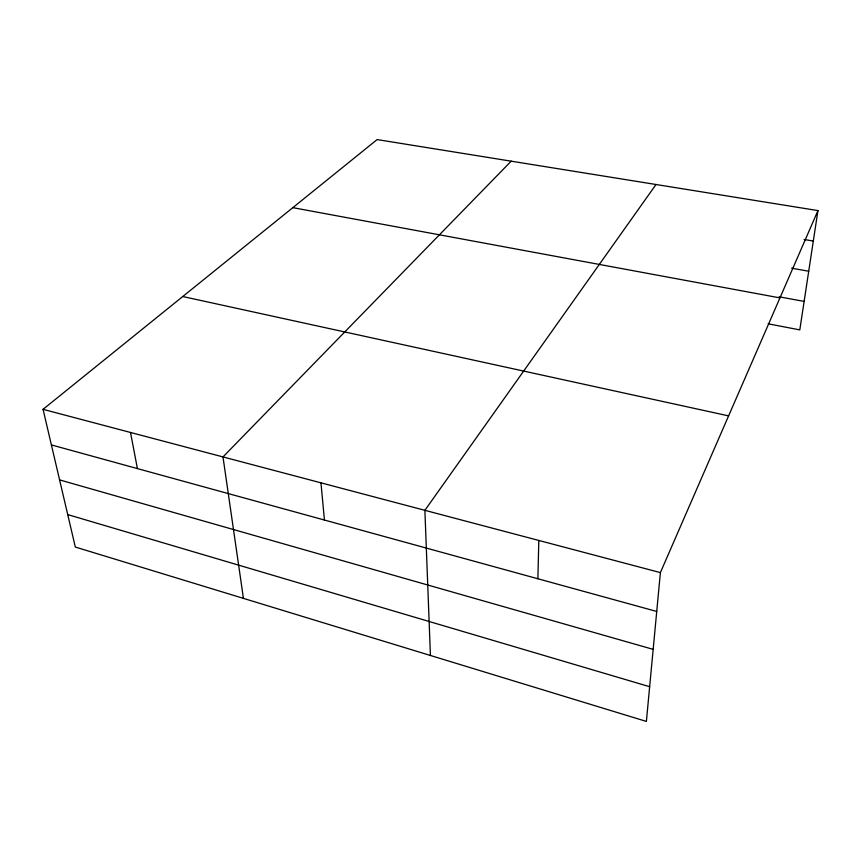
<?xml version="1.0" encoding="UTF-8"?>
<svg xmlns="http://www.w3.org/2000/svg" width="861" height="861" viewBox="0 0 861 861"><rect width="100%" height="100%" fill="white"/><g stroke="black" fill="none" stroke-linecap="round" stroke-linejoin="round"><path stroke-width="1.29" d="M537.877 578.764L538.814 540.45M817.95 210.59L660.387 572.608L646.385 721.421L75.327 547.047L43.05 409.33L377.14 139.579L817.95 210.59L799.794 329.892L768.152 323.801M656.007 184.512L424.882 510.325L430.425 655.479M511.176 161.179L222.988 456.922L243.437 598.384M804.12 239.498L813.311 241.048M791.636 268.201L808.727 271.226M779.13 296.797L804.12 301.415M292.837 207.652L779.958 297.895M182.758 296.528L728.6 415.885M43.05 409.33L660.387 572.608M51.391 444.922L656.739 611.461M59.581 479.889L653.165 649.366M67.718 514.587L649.657 686.712M130.506 432.459L137.416 468.588M320.949 482.827L324.436 520.044"/></g></svg>
